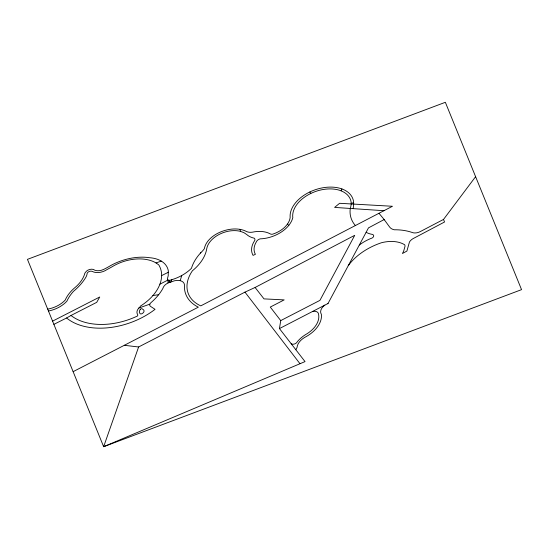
<?xml version="1.0" encoding="UTF-8"?>
<svg xmlns="http://www.w3.org/2000/svg" width="549" height="549" viewBox="0 0 549 549"><rect width="100%" height="100%" fill="white"/><g stroke="black" fill="none" stroke-linecap="round" stroke-linejoin="round"><path stroke-width="0.82" d="M53.884 324.356L66.58 317.988A62.243 40.173 -19.5 0 0 155.051 309.32L150.927 306.63A4.049 2.615 -19.5 0 1 150.893 302.719A55.072 35.548 -19.5 0 0 162.854 288.493A9.251 5.97 -19.5 0 1 168.008 282.968L168.015 280.017A2.704 1.743 -19.5 0 1 167.527 278.302L168.214 275.749L168.303 270.815A30.47 19.668 -19.5 0 0 149.699 257.728A44.092 28.459 -19.5 0 0 110.123 265.894A58.407 37.703 -19.5 0 1 103.672 269.401A8.846 5.71 -19.5 0 1 93.357 269.429A5.49 3.541 -19.5 0 0 85.411 272.414A5.051 3.26 -19.5 0 0 84.539 274.322A34.072 21.994 -19.5 0 1 75.378 287.237A37.298 24.074 -19.5 0 0 65.228 300.07A22.152 14.295 -19.5 0 1 47.688 309.114M353.192 208.647L353.721 204.091L353.439 200.831A32.94 21.26 -19.5 0 0 311.146 191.354L307.728 193.028A32.823 21.185 -19.5 0 0 290.153 217.425A21.939 14.164 -19.5 0 1 272.482 234.224A3.809 2.457 -19.5 0 1 269.978 233.737A24.135 15.578 -19.5 0 0 252.341 232.193A9.827 6.341 -19.5 0 1 246.268 231.397A25.892 16.717 -19.5 0 0 217.445 233.442A24.053 15.523 -19.5 0 0 204.352 248.676A25.378 16.381 -19.5 0 1 200.859 252.643L200.488 252.986M138.609 346.982L103.644 446.701L521.55 289.646L445.356 102.299L27.45 259.354L103.644 446.701L305.024 361.599L279.448 328.583L280.731 320.602L270.28 307.063L284.19 299.891L263.994 298.882L255.1 287.47L244.964 292.123L138.609 346.982L124.307 345.3M168.44 282.673L169.339 282.509L169.751 280.285L171.83 279.702A33.564 21.665 -19.5 0 0 191.477 268.269A50.714 32.734 -19.5 0 1 200.859 252.643M180.244 280.663L181.712 275.529M383.991 210.713L334.616 207.405L339.605 203.295L392.46 206.273L200.776 305.875A45.546 29.399 -19.5 0 1 192.404 270.781A45.601 29.433 -19.5 0 0 206.719 248.814A22.557 14.562 -19.5 0 1 240.462 231.362L243.9 232.646L246.686 234.485A23.463 15.146 -19.5 0 0 254.29 238.211A3.987 2.573 -19.5 0 1 254.496 240.881A26.64 17.191 -19.5 0 0 253.075 255.388L255.402 254.304A23.827 15.379 -19.5 0 1 256.266 242.02A4.914 3.17 -19.5 0 1 260.137 238.856A27.779 17.932 -19.5 0 0 292.809 217.61A30.401 19.62 -19.5 0 1 310.796 193.468A30.264 19.531 -19.5 0 1 341.128 190.839L341.917 188.938M170.526 282.2L171.83 279.702M295.836 349.74L297.043 347.483A15.763 10.17 -19.5 0 1 304.674 337.422A29.914 19.311 -19.5 0 0 321.364 314.351A10.98 7.089 -19.5 0 1 324.816 305.141M327.87 303.775L368.489 227.869L384.163 219.552L389.673 227.087A11.906 7.686 -19.5 0 0 394.264 229.777A51.297 33.112 -19.5 0 1 411.853 232.371A7.727 4.989 -19.5 0 0 420.17 231.644L443.51 219.442L475.606 176.675M66.58 317.988L71.006 315.476A57.432 37.071 -19.5 0 0 137.483 315.991A2.91 1.88 -19.5 0 0 137.662 314.556A9.299 6.005 -19.5 0 1 138.863 308.023L139.439 307.454A1.99 1.283 -19.5 0 0 140.29 306.198A47.111 30.408 -19.5 0 0 151.86 296.762C157.371 290.792 161.742 283.14 161.653 274.809A47.111 30.408 -19.5 0 0 158.743 264.844L156.053 262.944A35.829 23.127 -19.5 0 0 111.694 267.013L106.973 269.593A11.707 7.556 -19.5 0 1 92.321 271.46A3.17 2.045 -19.5 0 0 89.336 271.46A3.17 2.045 -19.5 0 0 87.14 273.402A15.832 10.218 -19.5 0 1 85.685 277.561A55.374 35.74 -19.5 0 1 73.47 291.354A45.011 29.056 -19.5 0 0 66.875 301.209A23.936 15.447 -19.5 0 1 48.463 311.022M255.1 287.47L354.729 235.315L319.93 300.378L280.731 320.602M279.448 328.583L328.028 303.48M73.127 371.659L198.34 307.172A49.314 31.828 -19.5 0 1 184.485 284.78A9.656 6.231 -19.5 0 0 171.967 281.651A8.619 5.565 -19.5 0 1 169.634 282.447L169.339 282.509M52.58 321.144L99.74 296.995L96.706 302.348L71.006 315.476M159.889 284.183L168.015 280.017M161.612 275.612L168.399 272.229M168.008 282.968L168.742 282.625M156.053 262.944L161.262 261.077M138.863 308.023L149.822 304.173M351.209 203.322L353.604 202.753M152.855 295.588L158.709 294.648M287.415 224.116L288.801 225.378M379.03 213.341L384.403 219.84M244.964 292.123L299.939 363.658M309.856 191.985L310.796 193.468M169.634 282.447L168.296 280.155A2.704 1.743 -19.5 0 0 169.751 280.285M443.51 219.442L444.546 221.995L413.123 238.602A8.859 5.716 -19.5 0 0 409.444 242.047L406.898 251.071L402.41 253.508L403.625 251.257L404.97 246.467A5.813 3.754 -19.5 0 0 404.654 244.765A28.088 18.131 -19.5 0 0 381.418 242.754A51.242 33.07 -19.5 0 0 348.258 265.675M240.057 229.365L240.462 231.362M341.121 190.846A30.229 19.51 -19.5 0 1 350.948 201.167L351.285 203.953L350.111 209.883A48.593 31.368 -19.5 0 0 355.388 225.536M366.121 232.296A24.156 15.592 -19.5 0 0 372.14 234.361A3.095 1.997 -19.5 0 1 373.615 236.379A3.095 1.997 -19.5 0 1 370.76 238.513A35.678 23.031 -19.5 0 0 359.307 245.032M291.183 343.736A3.527 2.278 -19.5 0 0 296.439 342.864A27.759 17.918 -19.5 0 1 305.313 334.766A26.105 16.847 -19.5 0 0 318.242 313.095A5.73 3.699 -19.5 0 0 312.395 311.558M140.318 309.307L140.057 309.718A6.794 4.385 -19.5 0 0 139.906 313.383A1.53 0.988 -19.5 0 0 141.958 313.685A3.644 2.354 -19.5 0 0 143.996 310.693A4.049 2.615 -19.5 0 0 142.994 309.464L142.109 308.806A1.139 0.734 -19.5 0 0 140.318 309.307"/></g></svg>
